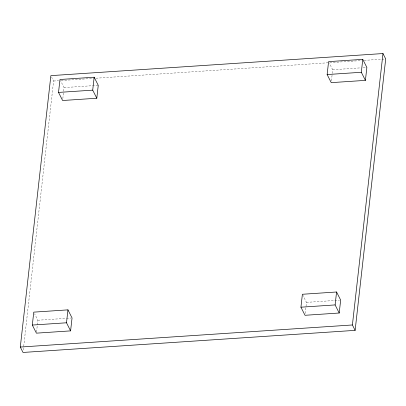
<?xml version="1.0" encoding="UTF-8"?>
<svg xmlns="http://www.w3.org/2000/svg" width="406" height="406" viewBox="0 0 406 406"><rect width="100%" height="100%" fill="white"/><g stroke="black" fill="none" stroke-linecap="round" stroke-linejoin="round"><path stroke-width="0.3" stroke-dasharray="2.03 1.52" d="M23.309 349.931L53.597 81.033L51.689 77.257M36.545 331.925L37.865 320.227L34.591 313.757M62.818 98.668L63.58 91.898M63.651 91.279L64.067 87.589L60.524 80.576M305.226 313.442L306.474 302.363L302.932 295.35M331.433 80.804L332.194 74.034M332.265 73.415L332.681 69.725L329.408 63.25M53.597 81.033L58.657 80.698M61.189 80.53L93.451 78.383M95.978 78.216L361.66 60.545M364.192 60.377L385.7 58.946M64.067 87.589L98.252 85.316M332.681 69.725L360.65 67.863M363.137 67.695L366.867 67.452M37.865 320.227L65.833 318.37M66.457 318.329L70.806 318.04M306.474 302.363L339.421 300.176"/><path stroke-width="0.61" d="M20.3 347.054L50.872 75.638L382.975 53.551L385.7 58.946L355.128 330.362L23.025 352.449L20.3 347.054L352.403 324.967L355.128 330.362M32.318 325.059L33.774 312.138L67.959 309.864L72.05 317.954L70.593 330.88L36.408 333.153L32.318 325.059L66.508 322.785L70.593 330.88M58.525 92.421L59.976 79.495L94.167 77.221L98.252 85.316L96.801 98.237L62.61 100.51L58.525 92.421L92.71 90.147L96.801 98.237M66.508 322.785L67.959 309.864M92.71 90.147L94.167 77.221M300.932 307.195L302.389 294.269L336.574 291.995L340.664 300.09L339.208 313.016L305.018 315.289L300.932 307.195L335.117 304.921L339.208 313.016M327.135 74.552L328.591 61.631L362.776 59.357L366.867 67.452L365.41 80.373L331.225 82.646L327.135 74.552L361.325 72.278L365.41 80.373M335.117 304.921L336.574 291.995M361.325 72.278L362.776 59.357M352.403 324.967L382.975 53.551"/></g></svg>
